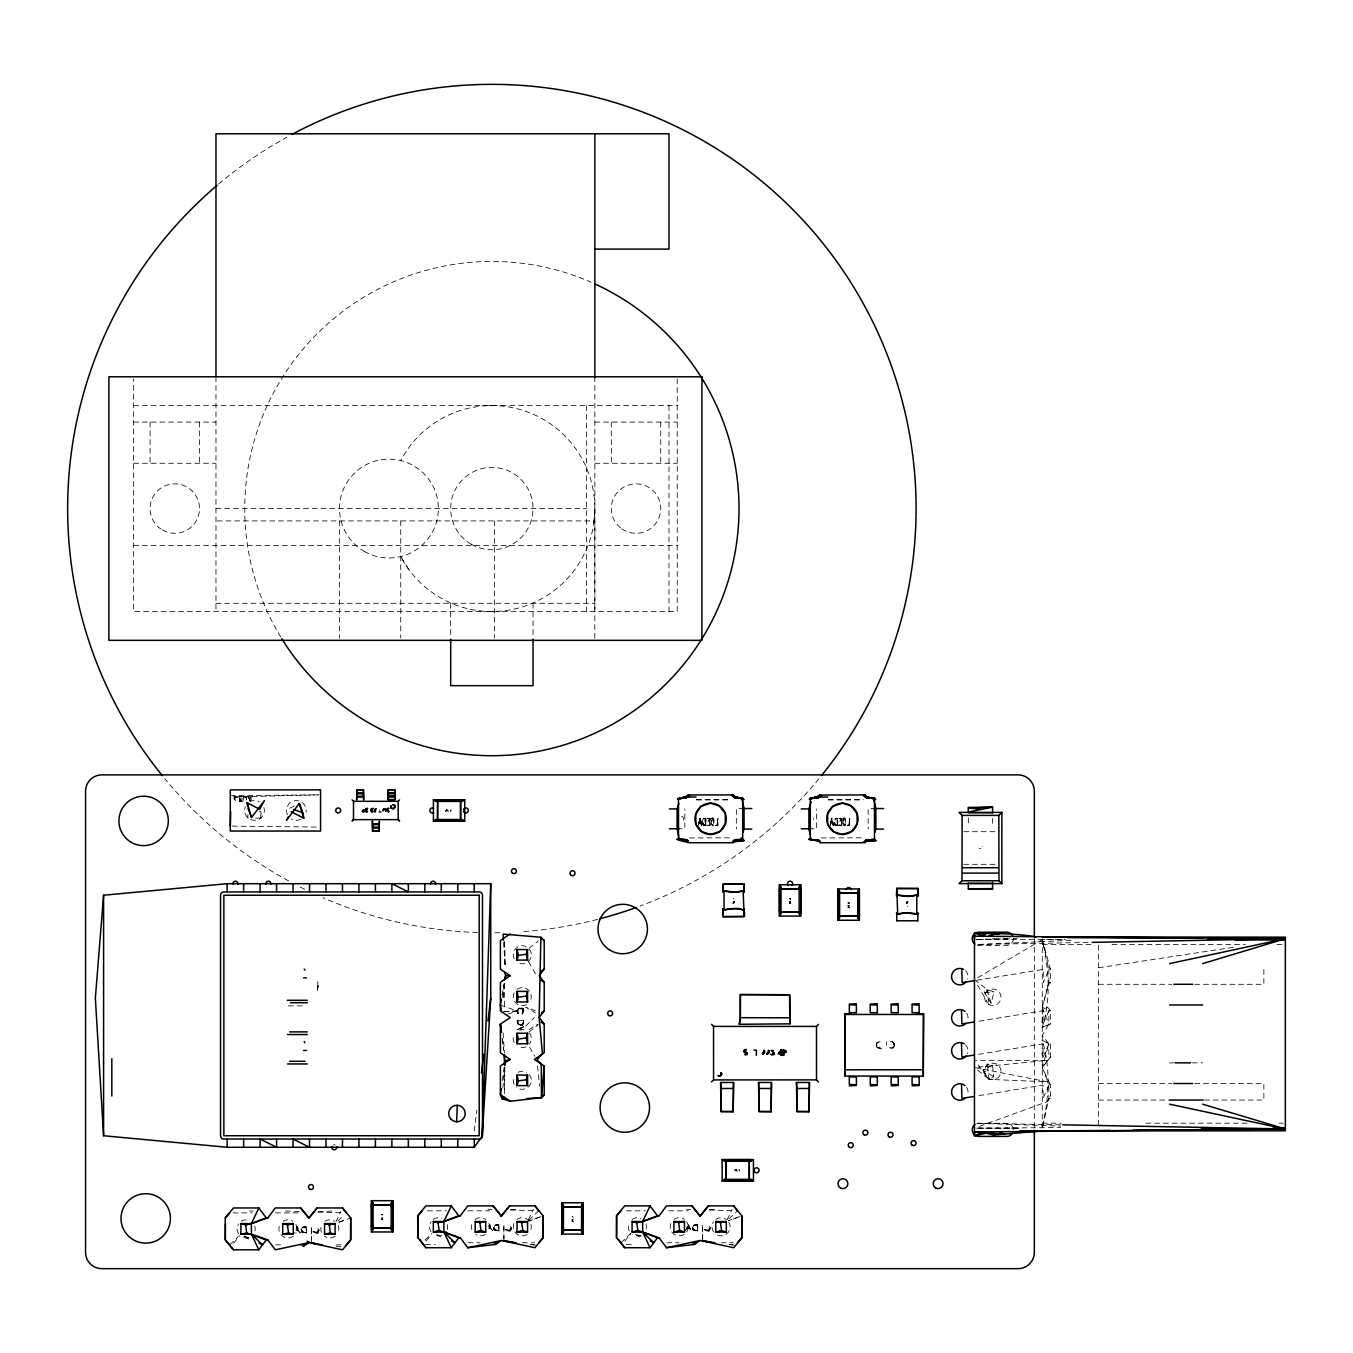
<?xml version="1.0" encoding="UTF-8"?>
<svg xmlns="http://www.w3.org/2000/svg" width="1353" height="1353" viewBox="0 0 1353 1353"><rect width="100%" height="100%" fill="white"/><g stroke="black" fill="none" stroke-linecap="round" stroke-linejoin="round"><path stroke-width="0.75" stroke-dasharray="5 3.75" d="M594.813 638.295L594.863 520.922L215.973 520.922M709.919 824.4L709.936 818.971L709.936 825.753L709.936 824.704M715.466 825.516L717.969 825.702L715.365 825.448L716.87 825.601L717.936 818.616L717.953 825.212M847.435 825.516C852.322 826.006 845.27 825.296 848.669 825.601L849.735 818.616L849.752 825.212M517.658 1011.131L517.641 1013.211C519.975 1015.342 515.527 1009.034 518.723 1008.053L523.662 1008.966L522.512 1014.04L523.662 1008.966L518.926 1008.645L523.662 1008.966L522.123 1013.532L523.662 1008.966L520.448 1008.222M733.275 901.977L734.324 901.199L733.884 902.282M907.559 903.06L906.51 903.838L906.95 902.755M297.136 1226.444L298.303 1230.249L295.952 1230.249L297.136 1226.444L297.119 1230.148L295.63 1230.926L298.624 1230.926L300.265 1233.023L297.136 1226.444L294.024 1233.023M489.617 1224.347L490.767 1228.152L488.416 1228.152L489.617 1224.347L489.583 1228.05L488.112 1228.828L491.088 1228.828L492.746 1230.942L489.617 1224.347L487.266 1229.285M689.844 1228.828L686.85 1228.828L688.339 1228.05L688.373 1224.347L691.484 1230.942L689.844 1228.828L687.172 1228.152L688.373 1224.347L688.339 1228.05L686.275 1229.978M450.904 811.208L450.887 809.906M739.685 1170.734L738.992 1169.635L739.617 1171.038M504.889 1066.976L504.483 1093.325L504.432 1067.331M318.141 986.827L317.735 981.872L317.481 991.478L318.158 985.931M982.177 846.623L982.177 846.538M382.916 1215.129L381.58 1214.52M572.742 1216.432C572.776 1217.548 571.49 1215.417 573.046 1217.396M789.645 898.51L790.693 899.187L789.543 898.612M991.089 1003.182L986.878 989.347L984.358 992.409L991.089 1003.182L994.066 991.952L986.878 989.347L974.464 979.606L1042.267 939.642L1048.879 969.408L1048.879 982.633L1042.267 1007.444L1047.78 1007.444L1050.537 1010.759L1050.537 1023.984L1042.267 1027.282C1051.281 999.14 1048.846 968.122 1042.267 939.642L1065.166 939.422M1042.267 939.642L1050.537 969.408L1050.537 982.633L1048.879 982.633L1042.267 1007.444L1050.537 1010.759L1048.879 1010.759L1048.879 1023.984L1042.267 1035.519L1048.879 1043.823L1042.267 1067.534L1050.537 1085.174L1048.879 1085.174L1048.879 1098.399L1042.267 1128.165C1048.609 1099.549 1051.18 1068.87 1042.267 1040.525L1050.537 1043.823L1050.537 1057.048L1042.267 1067.534L1047.78 1081.859L1050.537 1085.174L1050.537 1098.399L1047.222 1101.697L978.405 1126.728M517.235 1021.972L517.827 1020.889L523.729 1020.297L522.512 1025.439L520.516 1025.709L517.387 1023.714L517.15 1020.297L523.729 1020.297L522.512 1025.439L518.351 1024.103L517.15 1020.297M594.66 514.918L594.83 506.191M848.534 902.586C846.471 904.075 849.938 901.318 849.194 903.584M382.679 1217.599L381.597 1217.751M572.454 1220.254C571.304 1218.884 573.52 1220.88 573.3 1218.918M790.575 901.808L790.49 901.893M849.16 905.986L849.464 905.106M447.775 809.855L447.251 810.413M876.879 1047.07L876.761 1042.875L880.634 1041.725L877.15 1042.453M701.75 825.245L700.161 817.99L699.89 822.336L701.75 826.023L700.161 817.99L698.249 825.888L699.991 817.99L698.689 823.673M830.505 823.673L831.791 817.99L833.549 826.023L831.689 822.336L831.96 817.99L833.549 825.245M833.549 826.023L831.689 822.336L831.96 817.99L830.049 825.888L831.96 817.99L831.114 822.455L832.636 822.607L831.875 819.123M593.815 523.121L594.863 508.559M703.357 825.212C697.776 819.969 709.293 817.77 703.848 818.277C701.412 819.766 701.852 826.311 705.505 825.804M837.896 825.347L834.852 824.941C830.404 819.614 841.262 817.28 834.987 818.599C833.211 820.831 834.378 827.444 837.913 825.33M502.876 1088.218L504.5 1067.196M876.203 1044.854L876.761 1042.875M734.51 901.419L733.85 902.062M235.388 800.756L234.627 797.035M502.809 997.702L504.06 983.648M318.496 794.871L252.723 796.46L250.44 801.399A9.877 9.877 0 0 1 259.15 801.737M790.034 902.248L789.239 901.386L790.71 901.386M450.295 811.073L450.989 810.024M894.079 1046.63L893.2 1047.831L889.361 1047.729L893.2 1047.831L894.299 1045.92L893.301 1042.317L890.291 1041.759M382.341 1219.307C384.066 1217.582 379.398 1219.459 382.916 1219.763L381.597 1218.985M572.657 1221.37C571.693 1220.609 573.266 1220.288 573.3 1221.86L571.659 1220.998M789.239 902.992L790.879 903.855C789.78 901.961 789.611 903.567 790.423 903.449M847.824 907.186L849.464 908.049C848.466 906.206 847.976 907.677 849.007 907.643M503.147 997.685L504.754 983.597M301.11 1229.826L303.106 1226.681L306.522 1226.444L306.522 1233.023L302.446 1232.566L301.11 1229.826L302.446 1232.566M493.591 1227.729L495.57 1224.583L498.986 1224.347L498.986 1230.942L494.91 1230.469L493.591 1227.729L494.91 1230.469M692.33 1227.729L694.326 1224.583L697.742 1224.347L697.742 1230.942L693.666 1230.469L692.33 1227.729L693.666 1230.469M242.458 800.891L240.124 800.891L239.684 796.46L239.684 801.399L242.458 801.399L239.971 800.046L239.684 796.46M474.26 1130.973L476.831 1110.221M847.164 825.448L849.684 825.753M502.284 1080.759L504.179 1066.857M519.197 1024.83L522.512 1025.439L523.053 1021.65M842.023 818.616C840.991 838.251 842.648 812.696 841.397 821.575L839.503 821.136M717.936 818.616L716.87 825.601L715.906 824.941L717.614 825.262L717.614 819.225M849.735 818.616L848.669 825.601L847.705 824.941L849.413 825.262L849.413 819.225M233.274 796.46L235.388 796.545A2.385 2.385 0 0 0 234.475 797.205L233.849 798.963L235.016 801.111M318.158 1228.236L317.837 1232.972L313.287 1231.433L317.837 1232.972L319.19 1229.691L317.837 1232.972L314.031 1232.854M510.639 1226.139L510.318 1230.875L505.768 1229.336L510.318 1230.875L511.671 1227.611L510.318 1230.875L506.512 1230.756M709.395 1226.139L709.073 1230.875L704.507 1229.336L709.073 1230.875L710.41 1227.611L709.073 1230.875L705.251 1230.756M304.848 1226.528L305.93 1227.12L306.522 1233.023L301.381 1231.805L302.717 1227.645L306.522 1226.444M497.312 1224.448L498.394 1225.023L498.986 1230.942L493.862 1229.708L495.181 1225.564L498.986 1224.347M696.068 1224.448L697.15 1225.023L697.742 1230.942L692.601 1229.708L693.937 1225.564L697.742 1224.347M707.805 821.203L709.598 821.575L710.224 818.565M502.149 995.216L504.263 983.411M1042.267 1055.205L1042.267 1051.636M306.522 1233.023L301.381 1231.805L301.99 1228.507M446.676 810.616L445.881 811.259L446.507 809.618L445.644 811.259L446.879 811.259L446.507 809.618M498.986 1230.942L493.862 1229.708L494.471 1226.41M697.742 1230.942L692.601 1229.708L693.21 1226.41M735.119 1169.719C735.288 1169.009 734.747 1173.186 735.203 1169.449M700.076 819.123L700.837 822.607L699.315 822.455L700.161 817.99L699.89 822.336L701.75 826.023M1042.267 1021.447L1042.267 1017.355M522.951 1012.467L523.662 1008.966L518.723 1008.053L517.641 1013.211L518.757 1013.532M239.684 801.399L240.124 799.369L242.458 798.862L240.124 798.862M314.336 1232.245L317.837 1232.972L318.598 1229.742M506.817 1230.148L510.318 1230.875L511.079 1227.645M705.556 1230.148L709.073 1230.875L709.818 1227.645M522.512 1025.439L523.729 1020.297M698.588 825.516L699.281 822.641L700.837 822.607M830.387 825.516L831.097 822.641L832.636 822.607M234.289 798.93L236.2 796.866L238.28 797.661L234.001 798.016M520.939 1030.868L521.615 1028.195L523.729 1026.538L517.15 1029.667L521.615 1028.195M446.405 809.872L446.71 810.735M848.027 902.925L849.278 903.381L848.838 902.603M707.095 825.33L709.598 825.212M841.735 824.704L841.786 825.736L838.843 825.11L841.397 825.212M837.93 818.633L836.272 818.277M735.947 1170.26C737.486 1168.028 735.017 1171.275 737.284 1171.106M517.522 1009.169L516.981 1011.165L518.351 1014.04M733.157 898.663L733.58 898.443M907.762 906.256L907.44 906.527M711.39 818.261L712.93 818.075L711.627 821.423C714.858 810.785 714.502 833.127 711.221 822.878L712.811 825.939L713.995 820.053L712.93 818.075L711.39 818.261L711.39 821.423L713.149 818.193M843.46 818.971L844.729 818.075L843.376 818.261L844.729 818.075L843.426 821.423C846.674 810.785 846.301 833.127 843.02 822.878L844.61 825.939L845.794 820.053L844.729 818.075L843.19 818.261L843.19 821.423L844.965 818.193M1048.879 1010.759L1043.112 1023.984L1043.045 1010.759L978.557 1021.261M1048.879 1085.174L1043.112 1098.399L1042.977 1085.174L978.54 1095.676M707.264 818.514L710.173 818.447M839.08 818.48L841.82 819.157L839.097 821.575L839.993 821.372C843.984 818.328 836.137 818.244 841.972 818.447M335.916 1221.877L340.855 1211.442M528.397 1219.78L533.336 1209.345M685.244 1230.942L688.373 1224.347M727.136 1219.78L732.091 1209.345M250.339 801.28L248.039 796.46L250.339 801.28L252.723 796.46L237.384 796.46L238.669 797.374L234.441 797.221L234.627 800.063M1047.222 1101.697L1048.879 1098.399L1050.537 1098.399M711.661 818.971L712.93 818.075L711.577 818.261M706.114 818.666L705.64 825.787M318.987 1230.942L318.361 1232.042A3.18 3.18 0 0 1 317.126 1232.938L315.638 1233.192M511.468 1228.862L510.825 1229.962A3.18 3.18 0 0 1 509.607 1230.841L508.119 1231.112M710.207 1228.862L709.581 1229.962A3.18 3.18 0 0 1 708.346 1230.841L706.858 1231.112M707.298 818.447L710.021 819.157L707.416 821.694L710.021 819.157L707.636 818.091M736.286 1169.871L737.064 1170.92L736.37 1169.787M522.884 1023.528L520.516 1025.117M1042.267 1067.534L1050.537 1057.048L1048.879 1057.048L1048.879 1043.823L1042.267 1040.525M977.695 1070.155L989.009 1079.356L993.728 1076.7L992.476 1065.234L987.386 1063.999L982.988 1070.189L989.009 1079.356L1047.78 1081.859L974.464 1067.534L1047.222 1060.363L974.464 1060.363M732.869 903.263L734.51 902.417L732.869 903.043L733.867 903.432M907.981 901.758L906.324 902.603L907.981 901.977L906.324 901.115L907.981 901.977M233.46 1243.424L239.633 1235.695M425.924 1241.327L430.863 1235.154M624.68 1241.327L630.853 1233.615M790.626 899.407L790.321 898.426M893.741 1047.205L892.253 1048.169M318.259 1231.095L315.638 1232.515M510.724 1229.014L508.119 1230.435M709.479 1229.014L706.858 1230.435M837.608 825.651L836.526 818.328M1047.222 985.948L1050.537 982.633M525.742 1026.132L534.317 1017.574M229.739 1244.861L238.094 1236.828M337.878 1220.93L343.425 1215.586M424.994 1240.092L431.945 1233.395M528.955 1220.186L538.68 1210.817M620.976 1242.764L630.701 1233.395M729.098 1218.85L737.436 1210.817M713.42 825.076L712.033 825.144L711.221 822.878M845.219 825.076L843.832 825.144L843.02 822.878M705.809 825.651L704.473 818.277M523.273 1024.373L520.516 1025.709M529.091 948.318L538.223 940.978M529.091 1032.001L538.223 1024.661M712.135 818.785L713.521 818.937M843.934 818.785L845.321 818.937M252.25 796.46L249.51 798.558L252.723 796.46M848.957 906.155L847.824 905.58L848.619 906.442M528.989 1029.616L537.767 1024.339M523.729 1026.538L517.15 1029.667M381.681 1214.419L382.747 1214.723M992.476 1065.234L982.988 1070.189L993.728 1076.7M289.762 808.265L294.514 805.881M1042.267 1027.282L1050.537 1023.984M302.717 1227.645L305.93 1227.12M495.181 1225.564L498.394 1225.023M693.937 1225.564L697.15 1225.023M705.674 819.005L704.862 818.345L705.995 825.482L702.85 824.366M339.011 1222.165L346.825 1219.29M539.306 1217.193L529.53 1220.795L543.111 1215.857M740.006 1216.482L728.269 1220.795L741.867 1215.857M338.977 1222.199L350.647 1217.954M790.355 902.789L789.492 903.111M848.027 907.288L848.94 906.967M381.478 1219.002L382.409 1218.698M713.251 825.668L712.287 825.753M845.05 825.668L844.103 825.753M507.815 1014.124L516.981 1011.165L503.468 1011.689M907.66 901.91L906.967 901.605M703.729 818.734L705.336 818.92L705.995 825.482M835.545 818.734L837.135 818.92L837.795 825.482M234.441 797.221L236.2 796.866M976.697 980.265L1043.214 969.408L1043.349 982.633L1048.879 969.408L1050.537 969.408L1047.78 966.11M978.523 1054.342L1043.045 1043.823L1043.18 1057.048L1048.879 1043.823L1050.537 1043.823M841.735 824.924L838.894 825.33M878.435 1041.827L876.27 1043.721L876.507 1046.596L881.733 1049.065M1098.484 967.767L1236.016 946.914M706.029 825.212L704.862 818.345M837.828 825.212L837.473 819.005M295.952 1230.249L298.303 1230.249M488.416 1228.152L490.767 1228.152M503.468 1011.655L516.981 1010.877L500.39 1005.042M318.141 1211.798L334.276 1210.952M510.605 1209.7L518.673 1209.278M709.361 1209.7L717.428 1209.278M984.358 992.409L994.066 991.952M978.439 939.625L1017.236 938.627M1071.153 940.301L976.562 944.512L1089.994 942.415M976.511 939.574L1007.342 938.61M705.15 825.195L703.053 824.941L702.9 821.305M837.135 825.178L834.852 824.941L834.7 821.305M489.346 405.612L494.386 405.612M494.386 611.522L489.346 611.522M696.321 799.724L729.605 799.741M828.121 799.724L863.502 799.758M230.298 795.632L318.445 794.837M1018.572 1128.284L976.562 1128.165L1060.651 1127.59M976.562 939.642L1065.521 939.642M689.421 837.93L730.857 837.811M821.22 837.93L862.656 837.811M696.524 799.894L729.707 799.843M828.324 799.894L861.523 799.843M133.609 405.612L677.227 405.612M133.609 422.085L215.973 422.085M594.863 422.085L677.227 422.085M133.609 463.267L215.973 463.267M594.863 463.267L677.227 463.267M215.973 508.559L586.627 508.559M133.609 545.631L677.227 545.631M215.973 603.286L594.863 603.286M240.124 796.968L242.458 796.46M243.794 796.968L245.772 797.103L246.736 799.86L243.354 796.46L243.794 800.891L243.354 796.46M744.065 808.536L736.353 808.536L736.353 829.118M875.865 808.536L868.152 808.536L868.152 829.118M447.589 810.87L448.57 811.259M255.446 818.108L261.095 818.108L261.095 812.646L259.742 810.904L261.095 818.108M677.109 828.763L684.821 828.763L684.821 808.908M808.908 828.763L816.62 828.763L816.62 808.908M963.742 831.706L999.275 831.706M979.166 848.568L980.621 848.568M963.742 864.313L997.178 864.313M1042.267 944.614L1090.873 944.614M1112.014 944.614L1245.183 944.614M1276.894 944.614L1283.236 944.614M1098.484 984.291L1171.749 984.291M1194.784 984.291L1263.854 984.291L1263.854 967.767M288.426 1005.837L302.886 1005.837M878.841 1048.135L880.634 1048.152L877.336 1047.526M1169.601 1062.849L1173.727 1062.849M1192.331 1062.849L1202.665 1062.849M1098.484 1083.516L1171.749 1083.516M1194.784 1083.516L1263.854 1083.516L1263.854 1100.057L1203.155 1100.057M1098.484 1100.057L1169.652 1100.057M1042.267 1123.193L1061.293 1123.193M1145.839 1123.193L1247.297 1123.193M1279.008 1123.193L1283.236 1123.193M976.511 1128.165L1017.608 1128.165M427.616 1210.817L446.575 1210.817M468.003 1210.817L489.634 1210.817M626.371 1210.817L645.33 1210.817M668.72 1210.817L688.389 1210.817M233.037 1212.897L251.996 1212.897M275.522 1212.897L300.772 1212.897M687.172 1228.152L689.523 1228.152L688.322 1225.632M468.07 1242.764L480.095 1242.764M522.393 1242.764L534.621 1242.764M666.826 1242.764L678.851 1242.764M721.149 1242.764L733.36 1242.764M275.589 1244.861L281.61 1244.861M336.034 1244.861L342.14 1244.861M232.395 826.125L318.445 827.072M1060.583 1124.8L976.562 1123.244L1060.651 1126.085M709.344 1210.022L731.415 1210.647M510.588 1210.022L534.672 1210.698M318.124 1212.119L342.208 1212.795M249.409 1210.935L253.383 1211.036M626.168 1244.523L634.083 1244.743M425.434 1244.472L435.328 1244.743M686.664 1209.244L690.673 1209.413M487.926 1209.244L491.917 1209.413M285.449 1210.935L299.436 1211.51M245.772 797.103L244.876 796.46L246.415 796.816L246.736 799.86M849.413 825.262L847.824 825.042M717.614 825.262L716.109 825.093M688.339 1228.05L689.523 1228.152M717.783 825.736L715.636 825.516M448.114 811.073L447.471 810.193M878.587 1048.068L879.467 1048.152M890.392 1048.135L891.475 1048.254M729.419 1244.506L735.575 1245.234L729.402 1244.422M530.664 1244.506L536.837 1245.234L530.664 1244.422M834.852 824.941L836.763 825.178M336.136 1246.231L342.309 1247.06M703.053 824.941L704.084 825.076L702.917 822.912M839.114 825.347L841.786 825.736L840.01 825.465M707.298 825.347L709.987 825.736L708.194 825.465M692.601 1229.708L696.389 1230.266M493.862 1229.708L497.65 1230.266M301.381 1231.805L305.169 1232.346M840.889 825.601L841.786 825.736M891.289 1041.624L892.692 1041.861L894.384 1045.023M839.909 818.734L841.82 819.157M708.093 818.734L710.021 819.157M244.876 796.46L246.415 796.816M704 1229.725L709.073 1230.875M505.244 1229.725L510.318 1230.875M312.763 1231.822L317.837 1232.972M831.097 822.641L832.704 823.03L833.262 825.685M699.281 822.641L700.905 823.03L701.463 825.685M835.883 825.076L834.716 822.912M992.696 938.542L996.366 939.557M892.101 1041.725L893.301 1042.317M535.45 1010.809L525.742 1007.241L535.399 1012.856M637.5 1234.748L641.119 1236.524M244.47 1235.932L249.899 1238.621M491.088 1228.828L489.583 1228.05L489.583 1225.632M298.624 1230.926L297.119 1230.148L297.102 1227.729M239.971 800.046L242.458 801.399M521.649 1007.816L522.748 1008.459A3.18 3.18 0 0 1 523.628 1009.676L523.899 1011.181M694.512 1230.097L692.922 1227.729M495.756 1230.097L494.183 1227.729M303.292 1232.194L301.702 1229.809M635.386 1234.257L641.999 1238.655M436.647 1234.257L443.243 1238.655M244.166 1236.354L250.779 1240.752M848.043 905.884L848.01 905.766M572.234 1220.017L571.981 1219.848M521.801 1008.56L523.222 1011.165M835.156 825.212L834.649 824.366M978.101 1065.115L989.009 1079.356L987.386 1063.999M408.471 568.987L400.742 556.557A102.997 102.997 0 0 0 557.047 588.301A102.997 102.997 0 0 0 557.047 428.816A102.997 102.997 0 0 0 400.742 460.578M528.617 961.898L535.906 974.515M529.649 1047.374L534.875 1056.405M977.576 985.035L989.009 1004.941L986.878 989.347M893.792 1042.875L894.35 1044.398M518.351 1024.103L517.827 1020.889M379.618 810.007L379.669 810.329M248.529 796.46L250.406 800.435M248.039 796.46L249.595 799.758M1042.267 1007.444L1048.879 1023.984M876.287 1045.734L876.524 1046.495A2.706 2.706 0 0 0 877.894 1047.865M1042.267 1020.044L1042.267 1023.054L1042.267 1018.589M502.267 1038.8L503.62 1049.251M502.183 1038.444L503.705 1050.689M537.564 1066.063L539.576 1086.239M503.079 1032.846L504.449 1052.871M503.587 942.398L505.143 967.26M504.568 941.992L505.396 967.158M894.282 1043.637L894.299 1045.92M702.664 1240.853L702.647 1224.347L702.664 1238.874M503.908 1240.853L503.891 1224.347L503.908 1238.874M311.427 1242.95L311.427 1226.444L311.427 1238.976M1098.484 945.223L1098.484 1127.337M1042.267 939.016L1042.267 1128.622M1034.335 938.576L1034.335 1128.131M992.595 818.345L992.595 826.328M968.325 817.922L968.325 826.328M886.655 1041.725L886.655 1045.345M841.397 818.971L841.397 821.575M709.598 818.971L709.598 821.575M677.227 378.874L677.227 611.522L133.609 611.522L133.609 378.874M668.991 405.612L668.991 611.522M660.754 422.085L660.754 463.267M611.336 422.085L611.336 463.267M594.863 376.777L594.863 611.522M586.627 405.612L586.627 611.522M533.048 603.286L533.048 637.077M504.432 941.789L504.432 967.835M504.432 983.631L504.432 1009.676M494.386 520.922L494.386 638.024M450.684 603.286L450.684 637.077M400.742 520.922L400.742 638.024M339.518 520.922L339.518 638.295M247.92 814.455L247.92 818.108M240.124 799.369L240.124 800.891M215.973 376.777L215.973 611.522M199.5 422.085L199.5 463.267M150.082 422.085L150.082 463.267M818.988 778.651A424.216 424.216 0 0 1 640.121 906.036M597.755 919.347A424.216 424.216 0 0 1 522.123 931.693M499.934 932.707A424.216 424.216 0 0 1 491.866 932.775M477.727 932.538A424.216 424.216 0 0 1 323.012 897.732M304.696 889.259A424.216 424.216 0 0 1 299.284 886.536M288.561 880.888A424.216 424.216 0 0 1 164.745 778.651M218.662 184.025A424.216 424.216 0 0 1 286.785 137.211M280.764 637.043A247.125 247.125 0 0 1 591.109 282.236M254.753 1226.089A9.065 9.065 0 0 1 254.922 1231.078M248.631 1237.589A9.065 9.065 0 0 1 240.817 1236.219M238.618 1233.953A9.065 9.065 0 0 1 238.618 1223.822M241.341 1221.201A9.065 9.065 0 0 1 248.631 1220.169M295.833 1224.347A9.065 9.065 0 0 1 295.833 1233.412M293.313 1236.219A9.065 9.065 0 0 1 280.832 1223.298M283.183 1221.201A9.065 9.065 0 0 1 292.789 1221.201M338.216 1225.497A9.065 9.065 0 0 1 338.216 1232.279M335.155 1236.219A9.065 9.065 0 0 1 324.5 1236.219M321.422 1232.279A9.065 9.065 0 0 1 321.422 1225.497M325.024 1221.201A9.065 9.065 0 0 1 334.631 1221.201M447.403 1224.6A9.065 9.065 0 0 1 447.234 1229.589M441.704 1235.306A9.065 9.065 0 0 1 433.806 1234.477M431.1 1231.856A9.065 9.065 0 0 1 431.1 1221.725M433.281 1219.459A9.065 9.065 0 0 1 441.704 1218.275M488.856 1223.4A9.065 9.065 0 0 1 488.856 1230.181M485.253 1234.477A9.065 9.065 0 0 1 475.647 1234.477M471.842 1229.589A9.065 9.065 0 0 1 471.842 1223.991M475.123 1219.459A9.065 9.065 0 0 1 485.778 1219.459M516.964 1219.459A9.065 9.065 0 0 1 529.429 1232.363M527.095 1234.477A9.065 9.065 0 0 1 514.157 1222.824M645.973 1223.991A9.065 9.065 0 0 1 645.973 1229.589M641.051 1235.069A9.065 9.065 0 0 1 632.561 1234.477M629.213 1230.756A9.065 9.065 0 0 1 629.213 1222.824M632.037 1219.459A9.065 9.065 0 0 1 641.051 1218.512M686.715 1221.725A9.065 9.065 0 0 1 686.715 1231.856M684.009 1234.477A9.065 9.065 0 0 1 671.359 1222.266M673.879 1219.459A9.065 9.065 0 0 1 684.533 1219.459M728.895 1222.266A9.065 9.065 0 0 1 716.244 1234.477M713.538 1231.856A9.065 9.065 0 0 1 713.538 1221.725M715.72 1219.459A9.065 9.065 0 0 1 726.375 1219.459M333.244 1144.993A2.52 2.52 0 0 1 335.273 1144.993M1013.346 1129.62A6.596 6.596 0 0 0 1006.767 1123.261L978.777 1123.261A6.596 6.596 0 0 0 977.407 1123.396M966.634 1087.372A8.236 8.236 0 0 1 967.801 1093.968M529.429 1074.772A9.065 9.065 0 0 1 516.474 1087.288M514.157 1084.311A9.065 9.065 0 0 1 514.157 1076.379M518.047 1072.337A9.065 9.065 0 0 1 526.554 1072.337M965.518 1044.871A8.236 8.236 0 0 1 967.446 1053.886M529.429 1032.931A9.065 9.065 0 0 1 529.429 1044.076M525.979 1046.782A9.065 9.065 0 0 1 518.605 1046.782M514.157 1042.47A9.065 9.065 0 0 1 514.157 1034.538M519.197 1029.988A9.065 9.065 0 0 1 525.387 1029.988M966.634 1013.228A8.236 8.236 0 0 1 967.801 1019.824M516.964 989.331A9.065 9.065 0 0 1 529.429 1002.235M526.554 1004.653A9.065 9.065 0 0 1 514.157 992.679M965.518 970.727A8.236 8.236 0 0 1 967.632 979.2M529.429 949.231A9.065 9.065 0 0 1 516.964 962.152M514.157 958.787A9.065 9.065 0 0 1 527.095 947.134M977.407 945.24A6.596 6.596 0 0 0 978.777 945.375L1006.767 945.375A6.596 6.596 0 0 0 1013.346 938.559M681.641 816.349A2.52 2.52 0 0 1 681.641 821.322M813.474 818.396A2.52 2.52 0 0 1 813.474 819.258M287.479 814.794A9.877 9.877 0 0 1 294.971 800.688A9.877 9.877 0 0 1 306.066 812.172M300.992 819.174A9.877 9.877 0 0 1 291.115 818.836M263.903 807.403A9.877 9.877 0 0 1 254.161 820.324A9.877 9.877 0 0 1 245.35 806.76M906.341 903.398L906.341 903.398M790.051 902.028L789.425 901.149L790.051 902.028M988.4 1078.375A8.236 8.236 0 0 0 1001 1071.677A8.236 8.236 0 0 0 988.891 1064.118A8.236 8.236 0 0 0 988.4 1078.375M988.4 1004.23A8.236 8.236 0 0 0 1001 997.533A8.236 8.236 0 0 0 988.891 989.973A8.236 8.236 0 0 0 988.4 1004.23M364.228 551.364A49.418 49.418 0 0 0 438.355 508.559A49.418 49.418 0 0 0 364.228 465.77A49.418 49.418 0 0 0 364.228 551.364M162.428 529.97A24.709 24.709 0 0 0 199.5 508.559A24.709 24.709 0 0 0 162.428 487.165A24.709 24.709 0 0 0 162.428 529.97M621.805 528.769A24.709 24.709 0 0 0 660.653 510.791A24.709 24.709 0 0 0 625.661 486.133A24.709 24.709 0 0 0 621.805 528.769M471.284 544.227A41.182 41.182 0 0 0 533.048 508.559A41.182 41.182 0 0 0 471.284 472.89A41.182 41.182 0 0 0 471.284 544.227"/><path stroke-width="1.5" d="M352.118 799.911L353.522 801.314L353.488 819.63L352.118 821.017L353.471 819.647L398.171 819.614L399.592 821.017L398.222 819.647M388.26 792.79L388.26 789.864L394.738 789.881L394.738 792.757L388.26 792.79L388.007 799.657L394.772 799.64L394.772 793.771L388.226 793.754L388.26 789.864M398.171 819.614L398.188 801.297L399.592 799.911M733.546 1082.485L733.191 1111.709L720.98 1111.523L720.608 1082.468L733.546 1082.485L733.191 1111.709M740.328 1017.693L740.362 994.59L789.594 994.726L790.051 1023.832L739.279 1024.272L740.328 1017.693L789.729 1017.777L790.051 1023.832M771.481 1082.485L771.142 1111.709L758.982 1111.54L758.559 1082.468L771.481 1082.485L771.142 1111.709M809.432 1082.485L809.077 1111.709L796.866 1111.523L796.494 1082.468L809.432 1082.485L809.077 1111.709M818.48 1081.96L816.502 1079.88L816.502 1026.42L818.514 1024.407M1001.88 883.61L998.971 880.769L962 880.769L959.04 883.61L1001.88 883.61L1001.896 812.409L959.057 812.409L962.101 815.402L998.835 815.402L1001.896 812.409M356.955 789.864L356.651 799.758L356.955 789.864L363.433 789.881L363.636 799.741L363.433 789.881M379.094 828.07L379.094 831.046L372.616 831.046L372.413 821.186L372.616 831.046L379.094 830.928L379.398 821.17L379.094 828.07L372.599 828.137M388.785 811.817L386.958 809.635L387.567 808.401L388.92 808.316L386.924 809.263L388.785 811.056L388.311 812.003M962 880.769L962.101 815.402M437.543 821.17L437.628 799.809L460.595 799.758L460.595 821.17L437.543 821.17L437.628 799.809M460.527 821.102L460.595 799.758M726.257 1181.017L726.257 1159.589L726.257 1181.017L749.308 1181.017L749.308 1159.589L726.324 1159.656M845.05 1076.041L844.932 1013.786L845.05 1076.041L923.27 1076.075L923.524 1013.752L923.27 1076.075M744.302 891.644L744.116 884.202L723.094 884.169L722.891 891.644M917.74 920.869L917.96 912.852M350.748 1217.852L350.748 1239.923L342.512 1249.8L308.907 1242.595L275.302 1249.8L267.877 1239.923L251.404 1234.156L240.868 1234.156L240.868 1223.619L246.145 1224.702L251.404 1223.619L267.877 1217.852L275.302 1207.958L300.67 1207.958L308.907 1218.055L317.143 1207.958L342.512 1207.958L350.647 1217.954L350.562 1239.822L346.216 1244.861M394.738 799.674L394.738 789.881M723.094 884.169L722.891 892.185M267.877 1239.923L266.237 1239.923L258.829 1249.8L233.46 1249.8L225.224 1239.923L225.427 1223.924M417.688 1237.826L417.992 1215.823L422.221 1210.817M616.444 1237.826L616.748 1215.823L620.976 1210.817M504.923 1064.946L504.432 1055.526M366.748 808.705L365.936 809.923L366.951 810.21M372.261 808.705L371.466 809.923L372.464 810.21M742.915 832.585L744.065 829.118L744.065 808.536L742.154 799.826L743.778 799.403L742.679 798.236L735.508 798.152L733.241 794.938L687.933 794.938L687.781 797.086L696.051 797.002M867.222 798.033L865.041 794.938L819.732 795.074M230.298 826.108L230.67 811.699M744.302 909.216L744.133 916.674L743.152 890.934A36.852 36.852 0 0 1 724.041 890.934L724.041 909.926A36.852 36.852 0 0 1 743.152 909.926L744.133 910.163L744.302 908.675M896.532 895.804L896.802 888.431L897.682 914.087A36.852 36.852 0 0 1 916.793 914.087L916.793 895.094A36.852 36.852 0 0 1 897.682 895.094L896.701 894.823L896.718 888.363L917.74 888.346L917.96 896.346M482.158 1137.18L490.733 883.695L227.152 883.695L103.589 895.229L95.353 998.21L103.589 1135.742L227.152 1147.276L474.26 1147.276L482.497 1135.742L482.497 895.229A3.298 3.298 0 0 0 479.199 891.931L223.854 891.931A3.298 3.298 0 0 0 220.556 895.229L220.556 1135.742A3.298 3.298 0 0 0 223.854 1139.04L479.199 1139.04A3.298 3.298 0 0 0 482.158 1137.18L490.733 998.21L490.733 883.695M385.876 810.362C385.774 814.016 385.859 805.796 383.153 809.601L383.102 810.836L384.117 808.756M456.604 1121.738L457.314 1105.333M503.468 940.335L503.079 934.111L540.896 937.223L539.137 1017.405L542.452 1054.004M773.273 1050.706L771.092 1050.537L773.273 1051.01M504.669 1065.099L504.212 1054.765M540.896 937.223L544.21 940.487L544.21 969.154L539.238 975.733L544.21 982.329L544.21 1010.995L539.137 1017.405L544.21 1024.17L544.21 1052.837L534.317 1059.416L544.21 1066.012L541.488 1097.655L526.52 1098.501M733.377 841.752L733.241 842.716L687.933 842.716L687.781 840.568M786.042 1051.653L784.926 1050.165L785.958 1051.89L784.047 1052.482L785.636 1052.245M762.652 1054.393L764.8 1052.397L762.669 1054.308M767.083 1054.393L769.248 1052.397L767.117 1054.308M733.258 842.31L733.58 840.517L742.679 839.418L744.049 840.602L733.241 841.904L733.427 840.873L740.379 839.435M388.226 793.754L388.007 799.657L394.772 799.64M744.471 1050.926L746.078 1050.114L744.59 1051.433L746.89 1052.905L747.076 1054.511L746.89 1052.905M762.297 1053.683L764.462 1051.704L763.836 1050.114M766.728 1053.683L768.893 1051.704L768.267 1050.114M367.221 808.299L365.411 809.973M372.751 808.299L370.925 809.973M481.465 1072.895L483.782 1054.224M487.892 1021.025L490.733 998.21M366.003 811.174L367.542 811.715L366.02 811.766L365.885 810.633L366.02 811.766M371.534 811.174L373.056 811.715L371.534 811.766L371.398 810.633L371.534 811.766M501.202 1088.708L500.39 1094.678L502.081 1098.737L510.267 1101.257L541.488 1097.655L544.21 1094.678L544.21 1066.012M504.449 1064.862L504.99 1060.887L510.267 1059.416L500.39 1052.837L500.39 1024.17L510.267 1017.574L500.39 1010.995L500.39 982.329L510.267 975.733L500.39 969.154L500.39 940.487L510.267 933.891M733.394 797.086L733.241 795.75L731.601 795.496L743.778 799.403L733.241 795.75M764.58 1050.638L763.43 1052.702M769.011 1050.638L767.878 1052.702M362.908 810.346L363.822 810.312L362.553 810.599M865.125 841.989L867.222 839.621M733.275 842.259L734.611 840.044M501.439 999.14L500.39 1005.042L501.253 1010.082M504.957 979.487L505.667 975.564L504.432 971.843M786.093 1051.163L785.315 1052.431M689.759 795.598L679.054 798.591L687.747 796.782L687.916 795.327L686.106 797.881M863.315 842.056L872.195 839.435M517.387 958.33L517.387 951.311M526.469 954.812L527.196 951.311M517.387 1000.171L517.387 993.153M526.469 996.654L527.196 993.153M517.387 1042.013L517.387 1034.994M526.469 1038.495L527.196 1034.994M517.387 1083.854L517.387 1076.836M527.196 1076.836L527.196 1083.854M865.227 840.873L865.041 842.716L819.732 842.716L819.732 841.076L808.925 839.317L810.87 837.947M739.279 1024.272L740.345 1019.367L740.362 994.59L789.695 994.776L789.729 1017.777M917.96 913.393L917.791 914.374L905.698 912.852L896.751 914.357L896.735 920.835M504.432 1063.323L504.99 1060.887M517.032 960.089L518.114 955.404L517.032 949.552L527.569 949.552L527.569 960.089L517.032 960.089L517.032 949.552M527.569 960.089L526.469 954.237L527.569 949.552M517.032 1001.93L518.114 997.246L517.032 991.394L527.569 991.394L527.569 1001.93L517.032 1001.93L517.032 991.394M527.569 1001.93L526.469 996.079L527.569 991.394M517.032 1043.772L518.114 1039.087L517.032 1033.235L527.569 1033.235L527.569 1043.772L517.032 1043.772L517.032 1033.235M527.569 1043.772L526.469 1037.92L527.569 1033.235M517.032 1085.613L518.114 1080.929L517.032 1075.077L527.569 1075.077L527.569 1085.613L517.032 1085.613L517.032 1075.077M527.569 1085.613L526.469 1079.762L527.569 1075.077M866.664 839.892L874.478 839.418L875.865 840.602L865.379 841.245M858.276 892.794L859.375 888.955L837.964 888.955L837.964 920.26L859.375 920.26L859.375 888.955L857.717 891.424L857.717 917.791L859.375 920.26L858.276 916.421M687.781 795.919L677.616 799.268L687.595 797.137L678.496 798.236L678.496 839.418L687.595 840.517M504.432 979.64L505.667 975.564L510.267 975.733M678.682 836.12L677.109 828.763L677.109 808.908L678.8 803.513M810.092 834.277L808.908 828.763L808.908 808.908L811.174 801.72M874.715 832.585L875.865 829.118L875.865 808.536L873.953 799.826L875.577 799.403L874.478 798.236L865.345 797.137L867.493 798.185M774.204 1053.226L773.865 1054.731L774.085 1052.955M764.58 1051.416L762.788 1053.192M769.011 1051.416L767.219 1053.192M819.495 796.19L817.584 798.033L810.295 798.236L809.415 799.268L819.732 796.596L819.732 794.989M385.571 811.445L385.706 809.517L383.728 808.857M258.829 1249.8L251.404 1234.156L251.404 1223.619L258.829 1207.958L233.46 1207.958L225.224 1217.852L225.393 1239.822L233.46 1249.8M451.293 1205.878L443.885 1221.522L443.885 1232.059L451.293 1247.72L425.924 1247.72L417.874 1237.741L417.688 1215.755L425.924 1205.878L451.293 1205.878L458.701 1215.755L460.358 1215.755L467.766 1205.878L493.135 1205.878L501.371 1216.11L493.135 1205.878M650.049 1205.878L642.641 1221.522L642.641 1232.059L650.049 1247.72L624.68 1247.72L616.63 1237.741L616.444 1215.755L624.68 1205.878L650.049 1205.878L657.457 1215.755L659.114 1215.755L666.522 1205.878L691.89 1205.878L700.127 1216.11L691.89 1205.878M288.341 816.874L286.464 820.341L299.284 803.496L302.193 810.819M365.259 809.263L367.695 808.468M370.79 809.263L373.208 808.468M722.891 909.216L723.094 916.674L743.778 916.455M896.532 896.346L896.701 894.823L908.793 896.346L917.791 894.823L917.74 888.346L917.96 895.804M780.799 1053.327L779.04 1053.31L780.799 1050.588L779.04 1053.31L780.799 1053.327L780.766 1049.522M374.747 811.851C377.572 807.623 372.971 810.971 375.627 811.986M372.515 1204.525L371.415 1200.686L373.073 1203.155L373.073 1229.505L371.415 1231.974L392.827 1231.974L392.827 1200.686L371.415 1200.686L371.415 1231.974L373.073 1226.207L371.415 1226.207M391.727 1228.135L392.827 1231.974L391.186 1229.505L391.186 1203.155L392.827 1200.686L391.186 1206.453L392.827 1206.453M561.799 1234.071L563.44 1231.602L563.44 1205.252L561.799 1202.766L583.211 1202.766L583.211 1234.071L561.799 1234.071L561.799 1202.766M583.211 1234.071L581.57 1231.602L581.57 1205.252L583.211 1202.766M779.379 916.066L781.019 913.596L781.019 887.247L779.379 884.777L800.79 884.777L800.79 916.066L779.379 916.066L779.379 884.777M800.79 916.066L799.149 913.596L799.149 887.247L800.79 884.777M837.964 920.26L839.604 917.791L839.604 891.424L837.964 888.955M395.042 806.489L393.537 808.705L390.746 807.758L391.017 805.661A2.063 2.063 0 0 0 391.626 808.384A2.063 2.063 0 0 0 394.383 808.012A2.063 2.063 0 0 0 394.264 805.238L392.793 804.629L395.042 806.489L394.264 805.238M819.123 796.849L817.99 797.847M778.956 1053.327L779.937 1052.008M317.143 1207.958L308.907 1218.055L300.67 1207.958M451.293 1247.72L458.701 1237.826L460.358 1237.826L467.766 1247.72L495.604 1244.422L501.371 1240.498L534.976 1247.72L543.213 1237.826L543.111 1215.857L534.976 1205.878L509.607 1205.878L501.371 1216.11L509.607 1205.878M495.604 1244.422L496.839 1242.764L493.168 1242.764M650.049 1247.72L657.457 1237.826L659.114 1237.826L666.522 1247.72L694.36 1244.422L700.127 1240.498L733.732 1247.72L741.968 1237.826L741.867 1215.857L733.732 1205.878L708.363 1205.878L700.127 1216.11L708.363 1205.878M694.36 1244.422L695.594 1242.764L691.907 1242.764M247.92 808.265L251.573 817.432L264.393 800.587L259.708 809.263L247.109 802.735L247.65 806.422M723.094 916.674L722.891 908.675M392.776 1204.88L371.415 1204.796L371.483 1227.78L392.827 1227.864L392.776 1204.88L371.415 1204.796M779.446 911.871L800.79 911.956L800.79 888.887L779.379 888.887L779.446 911.871L800.79 911.956M561.867 1229.877L583.211 1229.962L583.211 1206.893L561.799 1206.893L561.867 1229.877L583.211 1229.962M859.307 893.149L837.964 893.081L837.964 916.133L859.375 916.133L859.307 893.149L837.964 893.081M371.415 1227.864L392.827 1227.864M541.268 1054.782L536.955 1060.008L541.268 1064.05L541.488 1097.655L544.21 1094.678M865.616 840.213L874.478 839.418L874.478 798.236L866.478 797.661M225.511 1217.92L229.739 1212.897M538.68 1242.764L543.027 1237.741L543.111 1215.857M737.436 1242.764L741.782 1237.741L741.867 1215.857M734.222 840.382L734.865 839.892M687.747 796.782L677.616 799.268M733.427 840.873L744.049 840.602L741.207 837.778M711.441 1081.842L713.572 1079.914L816.502 1079.88M762.754 1054.055L764.022 1053.057M767.202 1054.055L768.47 1053.057M686.614 797.593L685.43 798.135M723.162 884.253L744.116 884.202M679.071 837.947L677.109 839.317C695.594 846.555 686.563 836.475 677.109 839.317L687.933 841.076M308.907 1242.595L303.14 1246.502L304.374 1244.861L300.687 1244.861M433.417 799.758L435.886 801.399L462.252 801.399L464.722 799.758L464.722 821.17L433.417 821.17L433.417 799.758L464.722 799.758M433.417 821.17L435.886 819.529L462.252 819.529L464.722 821.17M541.268 971.099L544.21 969.154M541.268 1012.94L544.21 1010.995M510.267 1059.416L500.39 1066.012L500.39 1094.678L510.267 1101.257M722.13 1159.589L724.599 1161.246L750.966 1161.246L753.435 1159.589L753.435 1181.017L722.13 1181.017L722.13 1159.589L753.435 1159.589M722.13 1181.017L724.599 1179.359L750.966 1179.359L753.435 1181.017M865.869 840.01L867.527 839.536M504.432 1097.368L502.081 1098.737L506.157 1098.687M983.563 1131.835L974.464 1135.776L974.464 1131.987L1285.35 1128.96L1202.665 1104.183M251.404 1223.619L240.868 1223.619C250.322 1227.323 258.863 1218.698 267.877 1217.852M458.701 1215.755L443.885 1221.522L438.034 1222.622L433.332 1221.522L433.332 1232.059L443.885 1232.059L460.358 1237.826M657.457 1215.755L642.641 1221.522L636.773 1222.622L632.088 1221.522L632.088 1232.059L642.641 1232.059L659.114 1237.826M460.358 1215.755L443.885 1221.522L433.332 1221.522M659.114 1215.755L642.641 1221.522L632.088 1221.522M809.415 799.268L819.732 795.75L821.575 795.598L810.853 798.591L819.732 795.75L819.58 797.086L827.85 797.002M733.241 841.904L740.345 839.638M865.041 841.904L872.144 839.638M366.477 808.739L366.257 810.109M371.99 808.739L371.771 810.109M1202.665 963.624L1285.35 938.711L974.464 936.191L974.464 933.096C994.861 933.841 1015.393 933.113 1036.009 936.919M745.435 1054.748C748.598 1053.547 743 1052.549 743.761 1050.604C750.34 1047.459 739.803 1050.858 746.129 1053.209L746.196 1054.511L744.81 1054.697M723.212 910.163C727.965 909.537 748.192 904.108 744.049 916.607L723.162 916.607M981.974 1132.376L993.44 1134.947L1000.645 1133.002M734.865 839.655L742.679 839.418L742.679 798.236L733.546 797.137L735.728 798.135M989.128 935.6L998.531 933.266M817.246 798.135L819.478 797.12L810.295 798.236L810.295 839.418L819.58 840.568M735.728 839.536L735.542 839.57M985.677 1133.324L974.464 1135.776L974.464 936.191M1169.601 963.624L1285.35 938.711L1234.612 938.458M467.766 1247.72L501.371 1240.498M666.522 1247.72L700.127 1240.498M968.325 812.02L992.595 807.149L992.595 812.933M981.754 935.261L985.677 934.483M365.953 808.925L367.001 808.739M371.483 808.925L372.532 808.739M287.394 1224.702L293.246 1223.619L293.246 1234.156L282.709 1234.156L282.709 1223.619L293.246 1223.619L287.986 1224.702L282.709 1223.619L287.394 1224.702L288.561 1233.057L293.246 1234.156M240.868 1234.156L246.72 1233.057L266.237 1239.923M329.236 1224.702L335.087 1223.619L335.087 1234.156L324.551 1234.156L324.551 1223.619L335.087 1223.619L329.828 1224.702L324.551 1223.619L329.236 1224.702L330.403 1233.057L335.087 1234.156M282.709 1234.156L288.561 1233.057M324.551 1234.156L330.403 1233.057M475.191 1221.522L479.875 1222.622L485.727 1221.522L485.727 1232.059L475.191 1232.059L475.191 1221.522L485.727 1221.522M451.395 1240.989L454.997 1242.764L443.885 1232.059L439.201 1230.959L433.332 1232.059L438.609 1230.959L443.885 1232.059L458.701 1237.826M517.032 1221.522L521.717 1222.622L527.569 1221.522L527.569 1232.059L517.032 1232.059L517.032 1221.522L527.569 1221.522M481.042 1230.959L475.191 1232.059L480.45 1230.959L485.727 1232.059L481.042 1230.959L479.875 1222.622M522.884 1230.959L517.032 1232.059L522.292 1230.959L527.569 1232.059L522.884 1230.959L521.717 1222.622M673.929 1221.522L678.614 1222.622L684.483 1221.522L684.483 1232.059L673.929 1232.059L673.929 1221.522L684.483 1221.522M650.15 1240.989L653.753 1242.764L642.641 1232.059L637.939 1230.959L632.088 1232.059L637.364 1230.959L642.641 1232.059L657.457 1237.826M715.771 1221.522L720.456 1222.622L726.324 1221.522L726.324 1232.059L715.771 1232.059L715.771 1221.522L726.324 1221.522M679.798 1230.959L673.929 1232.059L679.206 1230.959L684.483 1232.059L679.798 1230.959L678.614 1222.622M721.639 1230.959L715.771 1232.059L721.048 1230.959L726.324 1232.059L721.639 1230.959L720.456 1222.622M974.617 980.604L962.152 982.633L961.797 969.408M974.397 1021.955L961.915 1023.984L961.493 1010.759M974.363 1055.019L961.865 1057.048L961.493 1043.823M974.38 1096.37L961.915 1098.399L961.56 1085.174M518.114 955.404L526.469 954.237M518.114 997.246L526.469 996.079M518.114 1039.087L526.469 1037.92M518.114 1080.929L526.469 1079.762M993.44 1134.947L1042.267 1130.99L1109.9 1130.431M849.329 1004.078L856.398 1003.723M870.25 1004.078L877.319 1003.723M891.17 1004.078L898.24 1003.723M912.091 1004.078L919.161 1003.723M849.329 1085.833L856.398 1085.478M870.25 1085.833L877.319 1085.478M891.17 1085.833L898.24 1085.478M912.091 1085.833L919.161 1085.478M356.955 797.238L363.45 796.934M388.26 797.238L394.755 796.934M372.599 823.994L379.094 823.689M865.041 841.076L875.865 840.602M1092.091 942.381L1285.35 938.711L1207.637 938.948M356.955 792.858L363.45 792.79M968.325 888.836L992.595 888.617M1133.154 1130.229L1285.35 1128.96L1169.601 1104.183M356.921 796.274L363.483 796.257M372.565 824.654L379.128 824.654M720.608 1082.468L720.946 1088.505L733.225 1088.472M758.559 1082.468L758.881 1088.505L771.159 1088.472M796.494 1082.468L796.816 1088.505L809.111 1088.472M594.863 249.104L668.991 249.104L668.991 133.795L215.973 133.795L215.973 375.779M356.955 789.983L363.433 789.983M388.243 789.983L394.738 789.983M353.522 801.314L398.188 801.297M742.137 808.536L751.761 808.536M873.937 808.536L883.577 808.536M669.397 808.908L677.109 808.908M801.213 808.908L808.908 808.908M363.822 811.969L362.384 811.377L363.822 811.969L363.822 809.872M379.195 811.969L380.954 811.969M992.595 812.696L968.325 812.696L968.325 807.403L992.595 807.183L968.325 808.062L980.468 809.195M669.397 828.763L679.037 828.763M801.213 828.763L810.836 828.763M744.065 829.118L751.761 829.118M875.865 829.118L883.577 829.118M962.829 867.73L998.108 867.73M962.829 873.108L998.108 873.108M968.325 883.323L992.595 883.323M779.379 887.247L781.019 887.247M799.149 887.247L800.79 887.247M723.212 890.697L735.153 892.185L744.099 890.68L744.032 884.253M837.964 891.424L839.604 891.424M857.717 891.424L859.375 891.424M857.717 894.722L859.375 894.722M779.379 913.596L781.019 913.596M799.149 913.596L800.79 913.596M857.717 914.493L859.375 914.493M837.964 917.791L839.604 917.791M857.717 917.791L859.375 917.791M896.802 920.784L917.689 920.767M1234.612 939.642L1285.35 939.642M303.596 977.881L306.488 977.881M1173.846 984.291L1192.686 984.291M287.259 1000.307L307.283 1000.307M290.489 1002.708L307.283 1002.708M1169.601 1004.958L1202.665 1004.958M844.932 1013.786L851.138 1013.786M917.334 1013.769L923.524 1013.752M845.777 1014.462L922.729 1014.462M711.56 1024.322L713.538 1026.403L816.502 1026.42M289.677 1031.882L307.283 1031.882M287.512 1034.538L307.283 1034.538M753.976 1050.165L756.378 1050.165L756.378 1055.306M303.596 1050.452L306.488 1050.452M782.355 1053.327L781.51 1049.522M778.127 1053.97L780.799 1053.97L780.799 1055.306M782.355 1053.97L781.51 1055.306L784.047 1055.306L784.047 1050.165M289.677 1061.293L305.101 1061.293M1175.114 1062.849L1190.64 1062.849M287.512 1063.948L307.283 1063.948M845.591 1069.817L922.915 1069.766M1173.846 1083.516L1192.686 1083.516M1169.652 1100.057L1203.155 1100.057M720.98 1111.523L733.191 1111.523M771.125 1111.523L758.915 1111.523L758.881 1088.505M796.866 1111.523L809.077 1111.523M1272.666 1128.165L1285.35 1128.165M371.415 1203.155L373.073 1203.155M391.186 1203.155L392.827 1203.155M561.799 1205.252L563.44 1205.252M581.57 1205.252L583.211 1205.252M371.415 1206.453L373.073 1206.453M391.186 1226.207L392.827 1226.207M371.415 1229.505L373.073 1229.505M391.186 1229.505L392.827 1229.505M561.799 1231.602L563.44 1231.602M581.57 1231.602L583.211 1231.602M516.288 1242.764L503.908 1240.853L512.161 1242.139M715.044 1242.764L702.664 1240.853L710.917 1242.139M322.403 1244.861L311.427 1242.95L315.553 1243.593M372.582 827.157L379.128 827.173M1042.267 936.919L1285.35 937.172L1285.35 1130.82L1019.976 1130.888M388.226 795.784L394.772 795.801M779.379 888.887L800.739 888.972M838.014 916.066L859.375 916.133M1235.475 939.506L1283.929 939.642M1201.329 1128.74L1285.35 1128.96L1062.697 1124.833M561.799 1206.893L583.16 1206.977M356.938 793.737L363.467 793.771M1067.635 937.646L1202.918 938.305M897.056 888.566L917.537 888.718M733.123 796.596L733.241 794.938M819.343 840.433L808.925 839.317L819.732 841.076M685.667 839.503L685.43 839.536M974.464 1131.987L1004.789 1134.203L1001.135 1132.833M771.345 1054.579L772.208 1054.731L770.872 1054.291M685.785 839.536L687.544 840.433M817.246 839.536L819.647 841.921M993.406 932.86L998.818 934.331M772.884 1052.786L772.884 1054.613L772.884 1052.786L773.459 1053.429M981.72 935.38L974.464 933.096L974.464 939.642M293.516 809.517L302.937 812.663L303.748 818.193L291.149 811.665M735.542 798.084L734.222 797.289M817.905 839.773L819.715 842.327M686.106 839.773L687.375 840.873M307.114 1241.208L309.989 1242.375M258.913 1243.086L262.533 1244.861L251.404 1234.156M541.268 938.525L544.21 940.487M541.268 980.367L544.21 982.329M541.268 1022.208L544.21 1024.17M733.732 1205.878L737.436 1210.817M618.507 1239.483L624.68 1247.72M534.976 1205.878L538.68 1210.817M419.751 1239.483L425.924 1247.72M342.512 1207.958L346.216 1212.897M258.829 1207.958L266.237 1217.852M304.188 969.052L304.966 970.169M304.188 1041.607L304.966 1042.74M733.58 796.41L733.241 795.124M744.505 1051.146L747.228 1053.818M299.284 803.496L303.748 818.193M247.109 802.735L251.573 817.432M687.747 841.634L687.916 842.327M896.532 913.393L896.87 914.324L896.532 912.852M636.773 1222.622L637.939 1230.959M438.034 1222.622L439.201 1230.959M245.553 1224.702L246.72 1233.057M501.202 1030.445L500.39 1024.17L501.405 1032.339M865.041 795.124L864.922 796.596L863.4 795.496L875.577 799.403L865.041 796.596L865.041 794.938M743.676 884.422L744.302 892.185M796.816 1088.505L796.934 1111.54M720.946 1088.505L721.048 1111.54M998.835 815.402L998.971 880.769M713.538 1026.403L713.572 1079.914M1034.335 936.462L1034.335 791.133A16.27 16.27 0 0 0 1018.082 774.88L101.83 774.88A16.27 16.27 0 0 0 85.56 791.133L85.56 1252.388A16.27 16.27 0 0 0 101.83 1268.657L1018.082 1268.657A16.27 16.27 0 0 0 1034.335 1252.388L1034.335 1130.229M992.595 882.308L992.595 889.09L968.325 888.87L968.325 883.086M783.269 1049.522L783.269 1055.306M750.966 1159.589L750.966 1161.246M750.966 1179.359L750.966 1181.017M749.308 1159.589L749.308 1181.017M724.599 1159.589L724.599 1161.246M724.599 1179.359L724.599 1181.017M594.863 133.795L594.863 377.775M533.048 639.191L533.048 685.65L450.684 685.65L450.684 639.191M474.26 883.695L474.26 891.931M474.26 1139.04L474.26 1147.276M462.252 799.758L462.252 801.399M462.252 819.529L462.252 821.17M457.771 883.695L457.771 891.931M457.771 1139.04L457.771 1147.276M441.298 883.695L441.298 891.931M441.298 1139.04L441.298 1147.276M435.886 799.758L435.886 801.399M435.886 819.529L435.886 821.17M424.825 883.695L424.825 891.931M424.825 1139.04L424.825 1147.276M408.352 883.695L408.352 891.931L391.88 883.695L391.88 891.931M408.352 1139.04L408.352 1147.276M391.88 1139.04L391.88 1147.276M375.407 883.695L375.407 891.931M375.407 1139.04L375.407 1147.276M358.934 883.695L358.934 891.931M358.934 1139.04L358.934 1147.276M342.461 883.695L342.461 891.931M342.461 1139.04L342.461 1147.276M325.988 883.695L325.988 891.931M325.988 1139.04L325.988 1147.276M309.516 883.695L309.516 891.931M309.516 1139.04L309.516 1147.276L293.043 1139.04L293.043 1147.276M293.043 883.695L293.043 891.931M276.57 883.695L276.57 891.931M276.57 1139.04L276.57 1147.276L260.097 1139.04L260.097 1147.276M260.097 883.695L260.097 891.931M243.625 883.695L243.625 891.931M243.625 1139.04L243.625 1147.276M227.152 883.695L227.152 891.931M227.152 1139.04L227.152 1147.276M111.825 1058.756L111.825 1096.015M103.589 895.229L103.589 1135.742M292.113 134.319A424.216 424.216 0 0 1 821.542 775.54M636.333 907.423A424.216 424.216 0 0 1 599.717 918.839M162.191 775.54A424.216 424.216 0 0 1 217.123 185.327M594.677 283.826A247.125 247.125 0 0 1 677.244 672.001A247.125 247.125 0 0 1 281.779 638.717M446.118 1231.856A9.065 9.065 0 0 1 445.746 1232.363M336.694 1146.684A2.52 2.52 0 0 1 334.259 1149.796A2.52 2.52 0 0 1 331.823 1146.684M974.904 1124.512A6.596 6.596 0 0 0 978.777 1136.435L1006.767 1136.435A6.596 6.596 0 0 0 1012.467 1133.138M965.518 1097.909A8.236 8.236 0 0 1 954.068 1097.909A8.236 8.236 0 0 1 953.679 1086.459A8.236 8.236 0 0 1 965.095 1085.664M966.296 1055.881A8.236 8.236 0 0 1 954.947 1057.471A8.236 8.236 0 0 1 952.969 1046.19A8.236 8.236 0 0 1 964.165 1043.806M965.924 1023.342A8.236 8.236 0 0 1 954.355 1024.018A8.236 8.236 0 0 1 953.544 1012.467A8.236 8.236 0 0 1 965.095 1011.52M966.296 981.737A8.236 8.236 0 0 1 955.117 983.445A8.236 8.236 0 0 1 952.749 972.367A8.236 8.236 0 0 1 963.674 969.374M1012.467 935.498A6.596 6.596 0 0 0 1006.767 932.2L978.777 932.2A6.596 6.596 0 0 0 974.904 944.123M846.183 889.53A2.52 2.52 0 0 1 851.138 889.53M265.932 884.118A2.52 2.52 0 0 1 268.401 881.175A2.52 2.52 0 0 1 270.871 884.118M232.953 884.118A2.52 2.52 0 0 1 235.422 881.175A2.52 2.52 0 0 1 237.908 884.118M430.66 884.118A2.52 2.52 0 0 1 433.129 881.175A2.52 2.52 0 0 1 435.598 884.118M788.342 885.488A2.52 2.52 0 0 1 788.292 881.919A2.52 2.52 0 0 1 791.877 881.919A2.52 2.52 0 0 1 791.826 885.488M433.67 812.595A2.52 2.52 0 0 1 430.423 812.104A2.52 2.52 0 0 1 430.423 808.823A2.52 2.52 0 0 1 433.67 808.333M463.419 809.686A2.52 2.52 0 0 1 467.292 808.434A2.52 2.52 0 0 1 467.292 812.493A2.52 2.52 0 0 1 463.419 811.242M375.931 808.756L374.375 810.379L375.931 808.756M700.939 806.371L695.814 814.1L695.882 824.146L701.835 831.689L710.596 834.463L720.236 831.283L725.36 823.554L725.293 813.508L719.339 805.965L710.579 803.208L700.939 806.371M832.738 806.371L827.613 814.1L827.681 824.146L833.634 831.689L842.395 834.463L852.035 831.283L857.159 823.554L857.092 813.508L851.138 805.965L842.378 803.208L832.738 806.371M721.741 1074.096L719.339 1076.193L717.969 1075.466A2.063 2.063 0 0 0 720.878 1075.466A2.063 2.063 0 0 0 720.878 1072.54L721.741 1074.096M701.936 376.777L108.9 376.777L108.9 640.341L701.936 640.341L701.936 376.777M320.56 789.881L230.298 789.881L230.298 831.046L320.56 831.046L320.56 789.881M479.199 895.229L223.854 895.229L223.854 1135.742L479.199 1135.742L479.199 895.229M856.398 1012.653L849.329 1012.653L849.329 1004.755L856.398 1005.11L856.398 1012.653M877.319 1012.653L870.25 1012.653L870.25 1004.755L877.319 1005.11L877.319 1012.653M898.24 1012.653L891.17 1012.653L891.17 1004.755L898.24 1005.11L898.24 1012.653M919.161 1012.653L912.091 1012.653L912.091 1004.755L919.161 1005.11L919.161 1012.653M856.398 1076.903L849.329 1076.903L849.329 1084.446L856.398 1084.802L856.398 1076.903M877.319 1076.903L870.25 1076.903L870.25 1084.446L877.319 1084.802L877.319 1076.903M898.24 1076.903L891.17 1076.903L891.17 1084.446L898.24 1084.802L898.24 1076.903M919.161 1076.903L912.091 1076.903L912.091 1084.446L919.161 1084.802L919.161 1076.903M702.765 832.383A15.644 15.644 0 0 0 726.24 818.836A15.644 15.644 0 0 0 702.765 805.272A15.644 15.644 0 0 0 702.765 832.383M834.564 832.383A15.644 15.644 0 0 0 858.039 818.836A15.644 15.644 0 0 0 834.564 805.272A15.644 15.644 0 0 0 834.564 832.383M451.124 1119.337A8.236 8.236 0 0 0 464.908 1115.633A8.236 8.236 0 0 0 454.828 1105.553A8.236 8.236 0 0 0 451.124 1119.337M132.628 1239.382A24.709 24.709 0 0 0 170.41 1219.29A24.709 24.709 0 0 0 134.116 1196.61A24.709 24.709 0 0 0 132.628 1239.382M309.668 1189.169A2.52 2.52 0 0 0 313.507 1187.122A2.52 2.52 0 0 0 309.82 1184.822A2.52 2.52 0 0 0 309.668 1189.169M840.281 1187.849A4.938 4.938 0 0 0 847.841 1183.841A4.938 4.938 0 0 0 840.585 1179.309A4.938 4.938 0 0 0 840.281 1187.849M935.498 1187.849A4.938 4.938 0 0 0 943.058 1183.841A4.938 4.938 0 0 0 935.802 1179.309A4.938 4.938 0 0 0 935.498 1187.849M755.278 1172.425A2.503 2.503 0 0 0 759.118 1170.396A2.503 2.503 0 0 0 755.431 1168.096A2.503 2.503 0 0 0 755.278 1172.425M849.43 1147.327A2.503 2.503 0 0 0 853.269 1145.281A2.503 2.503 0 0 0 849.583 1142.981A2.503 2.503 0 0 0 849.43 1147.327M912.193 1145.23A2.503 2.503 0 0 0 916.032 1143.2A2.503 2.503 0 0 0 912.345 1140.883A2.503 2.503 0 0 0 912.193 1145.23M889.175 1136.875A2.503 2.503 0 0 0 893.014 1134.829A2.503 2.503 0 0 0 889.327 1132.529A2.503 2.503 0 0 0 889.175 1136.875M864.077 1134.778A2.52 2.52 0 0 0 867.916 1132.732A2.52 2.52 0 0 0 864.229 1130.431A2.52 2.52 0 0 0 864.077 1134.778M611.708 1128.503A24.709 24.709 0 0 0 649.508 1108.411A24.709 24.709 0 0 0 613.213 1085.732A24.709 24.709 0 0 0 611.708 1128.503M608.833 1015.528A2.52 2.52 0 0 0 612.672 1013.482A2.52 2.52 0 0 0 608.985 1011.181A2.52 2.52 0 0 0 608.833 1015.528M609.628 949.975A24.709 24.709 0 0 0 647.41 929.883A24.709 24.709 0 0 0 611.116 907.203A24.709 24.709 0 0 0 609.628 949.975M571.169 875.357A2.52 2.52 0 0 0 575.025 873.311A2.52 2.52 0 0 0 571.321 871.011A2.52 2.52 0 0 0 571.169 875.357M512.601 873.26A2.52 2.52 0 0 0 516.44 871.214A2.52 2.52 0 0 0 512.753 868.914A2.52 2.52 0 0 0 512.601 873.26M130.531 841.87A24.709 24.709 0 0 0 168.313 821.778A24.709 24.709 0 0 0 132.019 799.099A24.709 24.709 0 0 0 130.531 841.87M336.863 812.595A2.52 2.52 0 0 0 340.702 810.548A2.52 2.52 0 0 0 337.015 808.248A2.52 2.52 0 0 0 336.863 812.595"/></g></svg>
